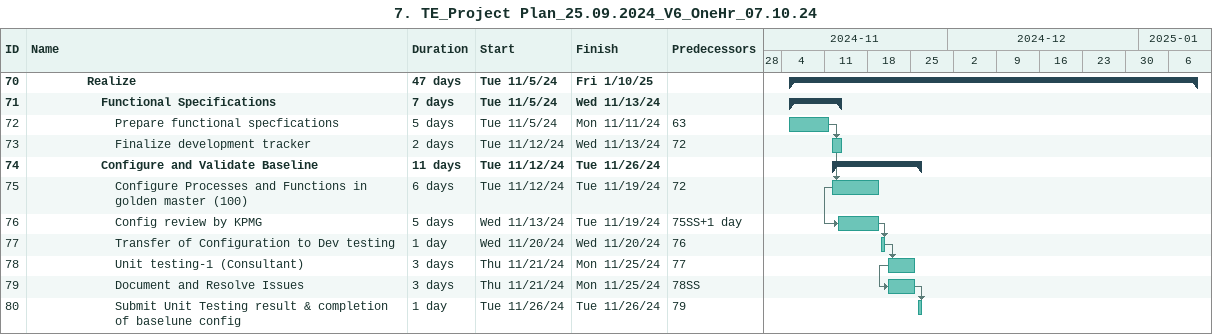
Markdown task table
7. TE_Project Plan_25.09.2024_V6_OneHr_07.10.24

| ID | Level | Task | Duration | Start | Finish | Predecessors |
|---|---|---|---|---|---|---|
| 70 | 5 | **Realize** | 47d | 2024-11-05 | 2025-01-10 |  |
| 71 | 6 | **Functional Specifications** | 7d | 2024-11-05 | 2024-11-13 |  |
| 72 | 7 | Prepare functional specfications | 5d | 2024-11-05 | 2024-11-11 | 63 |
| 73 | 7 | Finalize development tracker | 2d | 2024-11-12 | 2024-11-13 | 72 |
| 74 | 6 | **Configure and Validate Baseline** | 11d | 2024-11-12 | 2024-11-26 |  |
| 75 | 7 | Configure Processes and Functions in golden master (100) | 6d | 2024-11-12 | 2024-11-19 | 72 |
| 76 | 7 | Config review by KPMG | 5d | 2024-11-13 | 2024-11-19 | 75SS+1d |
| 77 | 7 | Transfer of Configuration to Dev testing | 1d | 2024-11-20 | 2024-11-20 | 76 |
| 78 | 7 | Unit testing-1 (Consultant) | 3d | 2024-11-21 | 2024-11-25 | 77 |
| 79 | 7 | Document and Resolve Issues | 3d | 2024-11-21 | 2024-11-25 | 78SS |
| 80 | 7 | Submit Unit Testing result & completion of baselune config | 1d | 2024-11-26 | 2024-11-26 | 79 |
